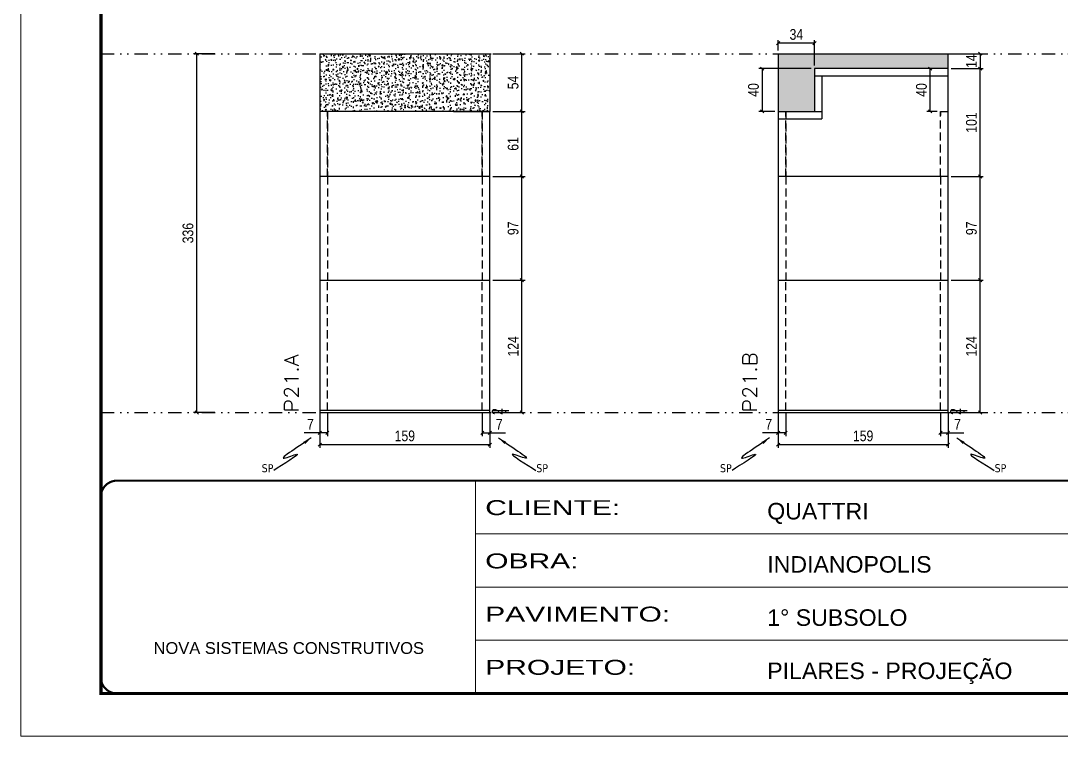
# Model space of a CAD drawing. Header units: millimetres. Extents: x 1945 to 8225, y 304 to 15137.
# Drawn here: x 6700 to 7674, y 4899 to 5568 of the extents above; entities that cross this region are included whole.
import ezdxf

# ---------------------------------------------------------------- set-up
doc = ezdxf.new("R2010")
doc.units = ezdxf.units.MM
for name, pattern in [('CONTINUO', [0]), ('DASHED', [0.75, 0.5, -0.25]), ('DIVIDE2', [0.625, 0.25, -0.125, 0, -0.125, 0, -0.125]), ('HIDDEN', [0.375, 0.25, -0.125])]:
    doc.linetypes.add(name, pattern=pattern)
for name, color, linetype in [('COTA', 241, 'Continuous'), ('Nível', 160, 'Continuous'), ('Painéis', 200, 'Continuous'), ('SARR_2.2x7', 40, 'Continuous'), ('texto', 7, 'Continuous')]:
    doc.layers.add(name, color=color, linetype=linetype)
for name, color, linetype, lineweight in [('Folhas', 255, 'Continuous', 9), ('SARRAFO DE PRESSAO', 251, 'DASHED', 9), ('Texto Seção', 7, 'Continuous', 15)]:
    doc.layers.add(name, color=color, linetype=linetype, lineweight=lineweight)
doc.styles.add('ARIAL', font='arial.ttf')
doc.styles.add('COTA TECNICA', font='techl___.ttf', dxfattribs={"height": 10})
doc.styles.add('REGUA-120', font='ROMANS.shx', dxfattribs={"height": 15})
doc.styles.get("Standard").update_dxf_attribs({"font": 'arial.ttf'})
doc.styles.add('Tecnologia', font='')
doc.styles.get('Tecnologia').set_extended_font_data('Forgotten Futurist')
doc.dimstyles.new('PAINEL', dxfattribs={"dimtxt": 10, "dimasz": 3, "dimexe": 3, "dimexo": 3, "dimgap": 3, "dimtad": 1, "dimdec": 1, "dimzin": 12, "dimdsep": 46, "dimtxsty": 'COTA TECNICA', "dimblk1": 'OBLIQUE', "dimblk2": 'OBLIQUE', "dimsah": 1, "dimcen": 0.9, "dimclrd": 4, "dimclre": 4, "dimclrt": 240, "dimadec": 1, "dimazin": 3, "dimtfac": 1, "dimtdec": 1, "dimtmove": 0, "dimatfit": 3, "dimfxl": 1, "dimtolj": 1, "dimtzin": 12, "dimarcsym": 0})
doc.dimstyles.new('PAINEL-NOVA', dxfattribs={"dimtxt": 10, "dimasz": 3, "dimexe": 3, "dimexo": 3, "dimgap": 3, "dimtad": 1, "dimdec": 1, "dimzin": 12, "dimdsep": 46, "dimtxsty": 'COTA TECNICA', "dimblk1": 'OBLIQUE', "dimblk2": 'OBLIQUE', "dimsah": 1, "dimcen": 0.9, "dimclrd": 4, "dimclre": 4, "dimclrt": 240, "dimadec": 1, "dimazin": 3, "dimtfac": 1, "dimtdec": 1, "dimtix": 1, "dimtmove": 0, "dimatfit": 3, "dimfxl": 1, "dimtolj": 1, "dimtzin": 12, "dimarcsym": 0})
doc.dimstyles.get("Standard").update_dxf_attribs({"dimtxt": 0.18, "dimasz": 0.18, "dimexe": 0.18, "dimexo": 0.0625, "dimgap": 0.09, "dimtad": 0, "dimtih": 1, "dimtoh": 1, "dimdec": 4, "dimzin": 0, "dimdsep": 46, "dimtxsty": 'Standard', "dimcen": 0.09, "dimadec": 0, "dimazin": 0, "dimtfac": 1, "dimtdec": 4, "dimtofl": 0, "dimtmove": 0, "dimatfit": 3, "dimfxl": 1, "dimtolj": 1, "dimtzin": 0, "dimarcsym": 0})

# ---------------------------------------------------------------- blocks, each defined once
blk = doc.blocks.new('9999999999')
at = {"color": 30, "linetype": 'CONTINUO'}
for p, q in [((98564.56, 34230.21), (98564.56, 34429.45)), ((98564.56, 34379.64), (99583.98, 34379.64)), ((98564.56, 34329.83), (99487.98, 34329.83)), ((98564.56, 34280.02), (99487.98, 34280.02))]:
    blk.add_line(p, q, dxfattribs=at)
at = {"color": 30, "linetype": 'CONTINUO', "const_width": 2}
blk.add_lwpolyline([(99583.98, 34230.21), (99583.98, 34414.45, 0.414214), (99568.98, 34429.45), (98228.98, 34429.45, 0.414214), (98213.98, 34414.45), (98213.98, 34245.21, 0.414214), (98228.98, 34230.21), (99583.98, 34230.21)], format="xyb", dxfattribs=at)
at = {"layer": 'Folhas'}
blk.add_lwpolyline([(98138.98, 34190.21), (99623.98, 34190.21), (99623.98, 35240.21), (98138.98, 35240.21)], close=True, dxfattribs=at)
at = {"layer": 'Folhas', "color": 30, "const_width": 3}
blk.add_lwpolyline([(98213.98, 34230.21), (99583.98, 34230.21), (99583.98, 35200.21), (98213.98, 35200.21)], close=True, dxfattribs=at)
at = {"color": 7, "linetype": 'Continuous', "ltscale": 5, "style": 'ARIAL'}
for s, height, p in [('QUATTRI', 15.483, (98837.68, 34393.13)), ('INDIANOPOLIS', 15.4829, (98837.68, 34343.32)), ('1° SUBSOLO', 15.483, (98837.68, 34293.51)), ('NOVA SISTEMAS CONSTRUTIVOS', 11.0592, (98263.19, 34267.21)), ('PILARES - PROJEÇÃO', 15.4829, (98837.68, 34243.7))]:
    blk.add_text(s, height=height, dxfattribs=at).set_placement(p)
at = {"layer": 'Folhas', "color": 7, "style": 'Tecnologia', "width": 1.5}
for s, p in [('CLIENTE:', (98573.65, 34397.17)), ('OBRA:', (98573.65, 34347.31)), ('PAVIMENTO:', (98573.65, 34297.5)), ('PROJETO:', (98573.65, 34247.69))]:
    blk.add_text(s, height=14, dxfattribs=at).set_placement(p)
blk = doc.blocks.new('*D277')
at = {"layer": 'COTA', "color": 4, "linetype": 'Continuous', "lineweight": -2, "ltscale": 30, "transparency": 16777216}
for p, q in [((7141.81, 5203.47), (7156.81, 5203.47)), ((7141.81, 5201.47), (7156.81, 5201.47)), ((7153.81, 5201.47), (7153.81, 5203.47))]:
    blk.add_line(p, q, dxfattribs=at)
at = {"layer": 'Defpoints', "color": 0, "linetype": 'Continuous', "ltscale": 30, "transparency": 16777216}
for p in [(7138.81, 5203.47), (7138.81, 5201.47), (7153.81, 5203.47)]:
    blk.add_point(p, dxfattribs=at)
at = {"layer": 'COTA', "color": 240, "linetype": 'Continuous', "ltscale": 30, "transparency": 16777216, "insert": (7145.81, 5202.47), "char_height": 10, "attachment_point": 5, "rotation": 90, "style": 'COTA TECNICA'}
blk.add_mtext('\\A1;2', dxfattribs=at)
blk = doc.blocks.new('_Oblique')
at = {"color": 0, "linetype": 'ByBlock', "lineweight": -2}
blk.add_line((-0.5, -0.5), (0.5, 0.5), dxfattribs=at)
blk = doc.blocks.new('*D278')
at = {"layer": 'COTA', "color": 4, "linetype": 'Continuous', "lineweight": -2, "ltscale": 30, "transparency": 16777216}
for p, q in [((7141.81, 5422.47), (7171.81, 5422.47)), ((7168.81, 5325.47), (7168.81, 5422.47)), ((7141.81, 5325.47), (7171.81, 5325.47))]:
    blk.add_line(p, q, dxfattribs=at)
at = {"layer": 'Defpoints', "color": 0, "linetype": 'Continuous', "ltscale": 30, "transparency": 16777216}
for p in [(7138.81, 5422.47), (7168.81, 5422.47), (7138.81, 5325.47)]:
    blk.add_point(p, dxfattribs=at)
at = {"layer": 'COTA', "color": 4, "linetype": 'Continuous', "lineweight": -2, "ltscale": 30, "transparency": 16777216, "xscale": 3, "yscale": 3, "zscale": 3}
for p, rotation in [((7168.81, 5422.47), 90), ((7168.81, 5325.47), 270)]:
    blk.add_blockref('_Oblique', p, dxfattribs=dict(at, rotation=rotation))
at = {"layer": 'COTA', "color": 240, "linetype": 'Continuous', "ltscale": 30, "transparency": 16777216, "insert": (7160.71, 5373.97), "char_height": 10, "attachment_point": 5, "rotation": 90, "style": 'COTA TECNICA'}
blk.add_mtext('\\A1;97', dxfattribs=at)
blk = doc.blocks.new('*D279')
at = {"layer": 'COTA', "color": 4, "linetype": 'Continuous', "lineweight": -2, "ltscale": 30, "transparency": 16777216}
for p, q in [((7141.81, 5483.47), (7171.81, 5483.47)), ((7168.81, 5422.47), (7168.81, 5483.47)), ((7141.81, 5422.47), (7171.81, 5422.47))]:
    blk.add_line(p, q, dxfattribs=at)
at = {"layer": 'Defpoints', "color": 0, "linetype": 'Continuous', "ltscale": 30, "transparency": 16777216}
for p in [(7138.81, 5483.47), (7168.81, 5483.47), (7138.81, 5422.47)]:
    blk.add_point(p, dxfattribs=at)
at = {"layer": 'COTA', "color": 4, "linetype": 'Continuous', "lineweight": -2, "ltscale": 30, "transparency": 16777216, "xscale": 3, "yscale": 3, "zscale": 3}
for p, rotation in [((7168.81, 5483.47), 90), ((7168.81, 5422.47), 270)]:
    blk.add_blockref('_Oblique', p, dxfattribs=dict(at, rotation=rotation))
at = {"layer": 'COTA', "color": 240, "linetype": 'Continuous', "ltscale": 30, "transparency": 16777216, "insert": (7160.71, 5452.97), "char_height": 10, "attachment_point": 5, "rotation": 90, "style": 'COTA TECNICA'}
blk.add_mtext('\\A1;61', dxfattribs=at)
blk = doc.blocks.new('*D280')
at = {"layer": 'COTA', "color": 4, "linetype": 'Continuous', "lineweight": -2, "ltscale": 30, "transparency": 16777216}
for p, q in [((7141.81, 5537.47), (7171.81, 5537.47)), ((7168.81, 5483.47), (7168.81, 5537.47)), ((7141.81, 5483.47), (7171.81, 5483.47))]:
    blk.add_line(p, q, dxfattribs=at)
at = {"layer": 'Defpoints', "color": 0, "linetype": 'Continuous', "ltscale": 30, "transparency": 16777216}
for p in [(7138.81, 5537.47), (7168.81, 5537.47), (7138.81, 5483.47)]:
    blk.add_point(p, dxfattribs=at)
at = {"layer": 'COTA', "color": 4, "linetype": 'Continuous', "lineweight": -2, "ltscale": 30, "transparency": 16777216, "xscale": 3, "yscale": 3, "zscale": 3}
for p, rotation in [((7168.81, 5537.47), 90), ((7168.81, 5483.47), 270)]:
    blk.add_blockref('_Oblique', p, dxfattribs=dict(at, rotation=rotation))
at = {"layer": 'COTA', "color": 240, "linetype": 'Continuous', "ltscale": 30, "transparency": 16777216, "insert": (7160.7, 5510.47), "char_height": 10, "attachment_point": 5, "rotation": 90, "style": 'COTA TECNICA'}
blk.add_mtext('\\A1;54', dxfattribs=at)
blk = doc.blocks.new('*D281')
at = {"layer": 'COTA', "color": 4, "linetype": 'Continuous', "lineweight": -2, "ltscale": 30, "transparency": 16777216}
for p, q in [((7141.81, 5325.47), (7171.81, 5325.47)), ((7168.81, 5201.47), (7168.81, 5325.47)), ((7141.81, 5201.47), (7171.81, 5201.47))]:
    blk.add_line(p, q, dxfattribs=at)
at = {"layer": 'Defpoints', "color": 0, "linetype": 'Continuous', "ltscale": 30, "transparency": 16777216}
for p in [(7138.81, 5325.47), (7168.81, 5325.47), (7138.81, 5201.47)]:
    blk.add_point(p, dxfattribs=at)
at = {"layer": 'COTA', "color": 4, "linetype": 'Continuous', "lineweight": -2, "ltscale": 30, "transparency": 16777216, "xscale": 3, "yscale": 3, "zscale": 3}
for p, rotation in [((7168.81, 5325.47), 90), ((7168.81, 5201.47), 270)]:
    blk.add_blockref('_Oblique', p, dxfattribs=dict(at, rotation=rotation))
at = {"layer": 'COTA', "color": 240, "linetype": 'Continuous', "ltscale": 30, "transparency": 16777216, "insert": (7160.74, 5263.47), "char_height": 10, "attachment_point": 5, "rotation": 90, "style": 'COTA TECNICA'}
blk.add_mtext('\\A1;124', dxfattribs=at)
blk = doc.blocks.new('*D282')
at = {"layer": 'COTA', "color": 4, "linetype": 'Continuous', "lineweight": -2, "ltscale": 30, "transparency": 16777216}
for p, q in [((6979.81, 5198.47), (6979.81, 5168.47)), ((7138.81, 5198.47), (7138.81, 5168.47)), ((6979.81, 5171.47), (7138.81, 5171.47))]:
    blk.add_line(p, q, dxfattribs=at)
at = {"layer": 'Defpoints', "color": 0, "linetype": 'Continuous', "ltscale": 30, "transparency": 16777216}
for p in [(6979.81, 5201.47), (7138.81, 5201.47), (7138.81, 5171.47)]:
    blk.add_point(p, dxfattribs=at)
at = {"layer": 'COTA', "color": 4, "linetype": 'Continuous', "lineweight": -2, "ltscale": 30, "transparency": 16777216, "xscale": 3, "yscale": 3, "zscale": 3, "rotation": 180}
blk.add_blockref('_Oblique', (6979.81, 5171.47), dxfattribs=at)
at = {"layer": 'COTA', "color": 4, "linetype": 'Continuous', "lineweight": -2, "ltscale": 30, "transparency": 16777216, "xscale": 3, "yscale": 3, "zscale": 3}
blk.add_blockref('_Oblique', (7138.81, 5171.47), dxfattribs=at)
at = {"layer": 'COTA', "color": 240, "linetype": 'Continuous', "ltscale": 30, "transparency": 16777216, "insert": (7059.31, 5179.61), "char_height": 10, "attachment_point": 5, "style": 'COTA TECNICA'}
blk.add_mtext('\\A1;159', dxfattribs=at)
blk = doc.blocks.new('*D25')
at = {"layer": 'COTA', "color": 4, "linetype": 'ByBlock', "lineweight": -2, "transparency": 16777216}
for p, q in [((4967.62, 7361.82), (4967.62, 7339.8)), ((4974.62, 7361.82), (4974.62, 7339.8)), ((4967.62, 7342.8), (4952.89, 7342.8)), ((4974.62, 7342.8), (4967.62, 7342.8))]:
    blk.add_line(p, q, dxfattribs=at)
at = {"layer": 'Defpoints', "color": 0, "linetype": 'ByBlock', "transparency": 16777216}
for p in [(4967.62, 7364.82), (4974.62, 7364.82), (4967.62, 7342.8)]:
    blk.add_point(p, dxfattribs=at)
at = {"layer": 'COTA', "color": 4, "linetype": 'ByBlock', "lineweight": -2, "transparency": 16777216, "xscale": 3, "yscale": 3, "zscale": 3, "rotation": 180}
blk.add_blockref('_Oblique', (4967.62, 7342.8), dxfattribs=at)
at = {"layer": 'COTA', "color": 4, "linetype": 'ByBlock', "lineweight": -2, "transparency": 16777216, "xscale": 3, "yscale": 3, "zscale": 3}
blk.add_blockref('_Oblique', (4974.62, 7342.8), dxfattribs=at)
at = {"layer": 'COTA', "color": 240, "linetype": 'ByBlock', "transparency": 16777216, "insert": (4958.75, 7350.87), "char_height": 10, "attachment_point": 5, "style": 'COTA TECNICA'}
blk.add_mtext('\\A1;7', dxfattribs=at)
blk = doc.blocks.new('*D27')
at = {"layer": 'COTA', "color": 4, "linetype": 'ByBlock', "lineweight": -2, "transparency": 16777216}
for p, q in [((131596.05, 29930.75), (131596.05, 29908.67)), ((131603.05, 29930.68), (131603.05, 29908.67)), ((131596.05, 29911.67), (131603.05, 29911.67)), ((131603.05, 29911.67), (131617.78, 29911.67))]:
    blk.add_line(p, q, dxfattribs=at)
at = {"layer": 'Defpoints', "color": 0, "linetype": 'ByBlock', "transparency": 16777216}
for p in [(131596.05, 29933.75), (131603.05, 29933.68), (131603.05, 29911.67)]:
    blk.add_point(p, dxfattribs=at)
at = {"layer": 'COTA', "color": 4, "linetype": 'ByBlock', "lineweight": -2, "transparency": 16777216, "xscale": 3, "yscale": 3, "zscale": 3, "rotation": 180}
blk.add_blockref('_Oblique', (131596.05, 29911.67), dxfattribs=at)
at = {"layer": 'COTA', "color": 4, "linetype": 'ByBlock', "lineweight": -2, "transparency": 16777216, "xscale": 3, "yscale": 3, "zscale": 3}
blk.add_blockref('_Oblique', (131603.05, 29911.67), dxfattribs=at)
at = {"layer": 'COTA', "color": 240, "linetype": 'ByBlock', "transparency": 16777216, "insert": (131611.91, 29919.74), "char_height": 10, "attachment_point": 5, "style": 'COTA TECNICA'}
blk.add_mtext('\\A1;7', dxfattribs=at)
blk = doc.blocks.new('*D283')
at = {"layer": 'COTA', "color": 4, "linetype": 'Continuous', "lineweight": -2, "ltscale": 30, "transparency": 16777216}
for p, q in [((7570.81, 5203.47), (7585.81, 5203.47)), ((7570.81, 5201.47), (7585.81, 5201.47)), ((7582.81, 5201.47), (7582.81, 5203.47))]:
    blk.add_line(p, q, dxfattribs=at)
at = {"layer": 'Defpoints', "color": 0, "linetype": 'Continuous', "ltscale": 30, "transparency": 16777216}
for p in [(7567.81, 5203.47), (7567.81, 5201.47), (7582.81, 5203.47)]:
    blk.add_point(p, dxfattribs=at)
at = {"layer": 'COTA', "color": 240, "linetype": 'Continuous', "ltscale": 30, "transparency": 16777216, "insert": (7574.81, 5202.47), "char_height": 10, "attachment_point": 5, "rotation": 90, "style": 'COTA TECNICA'}
blk.add_mtext('\\A1;2', dxfattribs=at)
blk = doc.blocks.new('*D284')
at = {"layer": 'COTA', "color": 4, "linetype": 'Continuous', "lineweight": -2, "ltscale": 30, "transparency": 16777216}
for p, q in [((7570.81, 5422.47), (7600.81, 5422.47)), ((7597.81, 5325.47), (7597.81, 5422.47)), ((7570.81, 5325.47), (7600.81, 5325.47))]:
    blk.add_line(p, q, dxfattribs=at)
at = {"layer": 'Defpoints', "color": 0, "linetype": 'Continuous', "ltscale": 30, "transparency": 16777216}
for p in [(7567.81, 5422.47), (7597.81, 5422.47), (7567.81, 5325.47)]:
    blk.add_point(p, dxfattribs=at)
at = {"layer": 'COTA', "color": 4, "linetype": 'Continuous', "lineweight": -2, "ltscale": 30, "transparency": 16777216, "xscale": 3, "yscale": 3, "zscale": 3}
for p, rotation in [((7597.81, 5422.47), 90), ((7597.81, 5325.47), 270)]:
    blk.add_blockref('_Oblique', p, dxfattribs=dict(at, rotation=rotation))
at = {"layer": 'COTA', "color": 240, "linetype": 'Continuous', "ltscale": 30, "transparency": 16777216, "insert": (7589.71, 5373.97), "char_height": 10, "attachment_point": 5, "rotation": 90, "style": 'COTA TECNICA'}
blk.add_mtext('\\A1;97', dxfattribs=at)
blk = doc.blocks.new('*D285')
at = {"layer": 'COTA', "color": 4, "linetype": 'Continuous', "lineweight": -2, "ltscale": 30, "transparency": 16777216}
for p, q in [((7570.81, 5325.47), (7600.81, 5325.47)), ((7597.81, 5201.47), (7597.81, 5325.47)), ((7570.81, 5201.47), (7600.81, 5201.47))]:
    blk.add_line(p, q, dxfattribs=at)
at = {"layer": 'Defpoints', "color": 0, "linetype": 'Continuous', "ltscale": 30, "transparency": 16777216}
for p in [(7567.81, 5325.47), (7597.81, 5325.47), (7567.81, 5201.47)]:
    blk.add_point(p, dxfattribs=at)
at = {"layer": 'COTA', "color": 4, "linetype": 'Continuous', "lineweight": -2, "ltscale": 30, "transparency": 16777216, "xscale": 3, "yscale": 3, "zscale": 3}
for p, rotation in [((7597.81, 5325.47), 90), ((7597.81, 5201.47), 270)]:
    blk.add_blockref('_Oblique', p, dxfattribs=dict(at, rotation=rotation))
at = {"layer": 'COTA', "color": 240, "linetype": 'Continuous', "ltscale": 30, "transparency": 16777216, "insert": (7589.74, 5263.47), "char_height": 10, "attachment_point": 5, "rotation": 90, "style": 'COTA TECNICA'}
blk.add_mtext('\\A1;124', dxfattribs=at)
blk = doc.blocks.new('*D286')
at = {"layer": 'COTA', "color": 4, "linetype": 'Continuous', "lineweight": -2, "ltscale": 30, "transparency": 16777216}
for p, q in [((7408.81, 5198.47), (7408.81, 5168.47)), ((7567.81, 5198.47), (7567.81, 5168.47)), ((7408.81, 5171.47), (7567.81, 5171.47))]:
    blk.add_line(p, q, dxfattribs=at)
at = {"layer": 'Defpoints', "color": 0, "linetype": 'Continuous', "ltscale": 30, "transparency": 16777216}
for p in [(7408.81, 5201.47), (7567.81, 5201.47), (7567.81, 5171.47)]:
    blk.add_point(p, dxfattribs=at)
at = {"layer": 'COTA', "color": 4, "linetype": 'Continuous', "lineweight": -2, "ltscale": 30, "transparency": 16777216, "xscale": 3, "yscale": 3, "zscale": 3, "rotation": 180}
blk.add_blockref('_Oblique', (7408.81, 5171.47), dxfattribs=at)
at = {"layer": 'COTA', "color": 4, "linetype": 'Continuous', "lineweight": -2, "ltscale": 30, "transparency": 16777216, "xscale": 3, "yscale": 3, "zscale": 3}
blk.add_blockref('_Oblique', (7567.81, 5171.47), dxfattribs=at)
at = {"layer": 'COTA', "color": 240, "linetype": 'Continuous', "ltscale": 30, "transparency": 16777216, "insert": (7488.31, 5179.61), "char_height": 10, "attachment_point": 5, "style": 'COTA TECNICA'}
blk.add_mtext('\\A1;159', dxfattribs=at)
blk = doc.blocks.new('*D295')
at = {"layer": 'COTA', "color": 4, "linetype": 'Continuous', "lineweight": -2, "ltscale": 30, "transparency": 16777216}
for p, q in [((7439.81, 5523.47), (7390.81, 5523.47)), ((7393.81, 5523.47), (7393.81, 5483.47)), ((7405.81, 5483.47), (7390.81, 5483.47))]:
    blk.add_line(p, q, dxfattribs=at)
at = {"layer": 'Defpoints', "color": 0, "linetype": 'Continuous', "ltscale": 30, "transparency": 16777216}
for p in [(7442.81, 5523.47), (7393.81, 5483.47), (7408.81, 5483.47)]:
    blk.add_point(p, dxfattribs=at)
at = {"layer": 'COTA', "color": 4, "linetype": 'Continuous', "lineweight": -2, "ltscale": 30, "transparency": 16777216, "xscale": 3, "yscale": 3, "zscale": 3}
for p, rotation in [((7393.81, 5523.47), 90), ((7393.81, 5483.47), 270)]:
    blk.add_blockref('_Oblique', p, dxfattribs=dict(at, rotation=rotation))
at = {"layer": 'COTA', "color": 240, "linetype": 'Continuous', "ltscale": 30, "transparency": 16777216, "insert": (7385.71, 5503.47), "char_height": 10, "attachment_point": 5, "rotation": 90, "style": 'COTA TECNICA'}
blk.add_mtext('\\A1;40', dxfattribs=at)
blk = doc.blocks.new('*D1285')
at = {"layer": 'COTA', "color": 4, "linetype": 'Continuous', "lineweight": -2, "ltscale": 30, "transparency": 16777216}
for p, q in [((6881.57, 5537.47), (6861.57, 5537.47)), ((6864.57, 5201.47), (6864.57, 5537.47)), ((6881.57, 5201.47), (6861.57, 5201.47))]:
    blk.add_line(p, q, dxfattribs=at)
at = {"layer": 'Defpoints', "color": 0, "linetype": 'Continuous', "ltscale": 30, "transparency": 16777216}
for p in [(6864.57, 5537.47), (6884.57, 5537.47), (6884.57, 5201.47)]:
    blk.add_point(p, dxfattribs=at)
at = {"layer": 'COTA', "color": 4, "linetype": 'Continuous', "lineweight": -2, "ltscale": 30, "transparency": 16777216, "xscale": 3, "yscale": 3, "zscale": 3}
for p, rotation in [((6864.57, 5537.47), 90), ((6864.57, 5201.47), 270)]:
    blk.add_blockref('_Oblique', p, dxfattribs=dict(at, rotation=rotation))
at = {"layer": 'COTA', "color": 240, "linetype": 'Continuous', "ltscale": 30, "transparency": 16777216, "insert": (6856.35, 5369.47), "char_height": 10, "attachment_point": 5, "rotation": 90, "style": 'COTA TECNICA'}
blk.add_mtext('\\A1;336', dxfattribs=at)
blk = doc.blocks.new('*D1770')
at = {"layer": 'COTA', "color": 4, "lineweight": -2, "transparency": 16777216}
for p, q in [((7570.81, 5523.47), (7600.81, 5523.47)), ((7597.81, 5422.47), (7597.81, 5523.47)), ((7570.81, 5422.47), (7600.81, 5422.47))]:
    blk.add_line(p, q, dxfattribs=at)
at = {"layer": 'Defpoints', "color": 0, "transparency": 16777216}
for p in [(7567.81, 5523.47), (7597.81, 5523.47), (7567.81, 5422.47)]:
    blk.add_point(p, dxfattribs=at)
at = {"layer": 'COTA', "color": 4, "lineweight": -2, "transparency": 16777216, "xscale": 3, "yscale": 3, "zscale": 3}
for p, rotation in [((7597.81, 5523.47), 90), ((7597.81, 5422.47), 270)]:
    blk.add_blockref('_Oblique', p, dxfattribs=dict(at, rotation=rotation))
at = {"layer": 'COTA', "color": 240, "transparency": 16777216, "insert": (7589.71, 5472.97), "char_height": 10, "attachment_point": 5, "rotation": 90, "style": 'COTA TECNICA'}
blk.add_mtext('\\A1;101', dxfattribs=at)
blk = doc.blocks.new('*D1771')
at = {"layer": 'COTA', "color": 4, "lineweight": -2, "transparency": 16777216}
for p, q in [((7570.81, 5537.47), (7600.81, 5537.47)), ((7597.81, 5537.47), (7597.81, 5523.47)), ((7570.81, 5523.47), (7600.81, 5523.47))]:
    blk.add_line(p, q, dxfattribs=at)
at = {"layer": 'Defpoints', "color": 0, "transparency": 16777216}
for p in [(7567.81, 5537.47), (7567.81, 5523.47), (7597.81, 5523.47)]:
    blk.add_point(p, dxfattribs=at)
at = {"layer": 'COTA', "color": 4, "lineweight": -2, "transparency": 16777216, "xscale": 3, "yscale": 3, "zscale": 3}
for p, rotation in [((7597.81, 5537.47), 90), ((7597.81, 5523.47), 270)]:
    blk.add_blockref('_Oblique', p, dxfattribs=dict(at, rotation=rotation))
at = {"layer": 'COTA', "color": 240, "transparency": 16777216, "insert": (7589.74, 5530.47), "char_height": 10, "attachment_point": 5, "rotation": 90, "style": 'COTA TECNICA'}
blk.add_mtext('\\A1;14', dxfattribs=at)
blk = doc.blocks.new('*D1772')
at = {"layer": 'COTA', "color": 4, "lineweight": -2, "transparency": 16777216}
for p, q in [((7408.81, 5540.47), (7408.81, 5550.23)), ((7442.81, 5547.23), (7408.81, 5547.23)), ((7442.81, 5526.47), (7442.81, 5550.23))]:
    blk.add_line(p, q, dxfattribs=at)
at = {"layer": 'Defpoints', "color": 0, "transparency": 16777216}
for p in [(7408.81, 5547.23), (7408.81, 5537.47), (7442.81, 5523.47)]:
    blk.add_point(p, dxfattribs=at)
at = {"layer": 'COTA', "color": 4, "lineweight": -2, "transparency": 16777216, "xscale": 3, "yscale": 3, "zscale": 3, "rotation": 180}
blk.add_blockref('_Oblique', (7408.81, 5547.23), dxfattribs=at)
at = {"layer": 'COTA', "color": 4, "lineweight": -2, "transparency": 16777216, "xscale": 3, "yscale": 3, "zscale": 3}
blk.add_blockref('_Oblique', (7442.81, 5547.23), dxfattribs=at)
at = {"layer": 'COTA', "color": 240, "transparency": 16777216, "insert": (7425.81, 5555.44), "char_height": 10, "attachment_point": 5, "style": 'COTA TECNICA'}
blk.add_mtext('\\A1;34', dxfattribs=at)
blk = doc.blocks.new('*D1773')
at = {"layer": 'COTA', "color": 4, "lineweight": -2, "transparency": 16777216}
for p, q in [((7557.51, 5523.47), (7548.02, 5523.47)), ((7551.02, 5483.47), (7551.02, 5523.47)), ((7557.51, 5483.47), (7548.02, 5483.47))]:
    blk.add_line(p, q, dxfattribs=at)
at = {"layer": 'Defpoints', "color": 0, "transparency": 16777216}
for p in [(7551.02, 5523.47), (7560.51, 5523.47), (7560.51, 5483.47)]:
    blk.add_point(p, dxfattribs=at)
at = {"layer": 'COTA', "color": 4, "lineweight": -2, "transparency": 16777216, "xscale": 3, "yscale": 3, "zscale": 3}
for p, rotation in [((7551.02, 5523.47), 90), ((7551.02, 5483.47), 270)]:
    blk.add_blockref('_Oblique', p, dxfattribs=dict(at, rotation=rotation))
at = {"layer": 'COTA', "color": 240, "transparency": 16777216, "insert": (7542.92, 5503.47), "char_height": 10, "attachment_point": 5, "rotation": 90, "style": 'COTA TECNICA'}
blk.add_mtext('\\A1;40', dxfattribs=at)
blk = doc.blocks.new('SLIPTEE')
at = {"layer": 'texto', "color": 0, "insert": (-49.02, -55.13), "char_height": 7.5, "attachment_point": 5}
blk.add_mtext('\\fTahoma|b0|i0|c0|p34;\\C4;SP', dxfattribs=at)
at = {"layer": 'COTA', "linetype": 'ByBlock'}
dim = blk.add_linear_dim(base=(0, -22.02), p1=(7, 0), p2=(0, 0), dimstyle='PAINEL-NOVA', override={"dimarcsym": 1}, dxfattribs=at)
dim.commit()
dim.dimension.update_dxf_attribs({"geometry": '*D25', "text_midpoint": (-8.87, -13.94), "insert": (-4967.62, -7364.82)})
at = {"layer": 'COTA', "path_type": 1}
blk.add_leader([(-8.21, -26.55), (-33.31, -45.71), (-21.61, -42.03), (-43.08, -57.3)], dimstyle='Standard', override={"dimasz": 8}, dxfattribs=at)
blk = doc.blocks.new('sliptD')
at = {"layer": 'texto', "color": 0, "insert": (49.02, -55.13), "char_height": 7.5, "attachment_point": 5}
blk.add_mtext('\\fTahoma|b0|i0|c0|p34;\\C4;SP', dxfattribs=at)
at = {"layer": 'COTA', "linetype": 'ByBlock'}
dim = blk.add_linear_dim(base=(0, -22.02), p1=(-7, 0.07), p2=(0, 0), dimstyle='PAINEL-NOVA', override={"dimarcsym": 1}, dxfattribs=at)
dim.commit()
dim.dimension.update_dxf_attribs({"geometry": '*D27', "text_midpoint": (8.87, -13.94), "insert": (-131603.05, -29933.68)})
at = {"layer": 'COTA', "path_type": 1}
blk.add_leader([(8.21, -26.55), (33.31, -45.71), (21.61, -42.03), (43.08, -57.3)], dimstyle='Standard', override={"dimasz": 8}, dxfattribs=at)
blk = doc.blocks.new('SLIPTDD')
at = {"layer": 'COTA', "linetype": 'ByBlock'}
blk.add_blockref('sliptD', (0, 0), dxfattribs=at)

msp = doc.modelspace()

# ---------------------------------------------------------------- hatches: boundary and pattern name
at = {"layer": 'COTA', "linetype": 'Continuous', "ltscale": 30}
h = msp.add_hatch(dxfattribs=at)
h.set_pattern_fill('AR-CONC', color=256, scale=0.05, angle=1)
h.set_pattern_definition([(51, (10284.813, 9083.273), (9.121755, -0.637855), [0.9525, -10.4775]), (356, (10284.813, 9083.273), (-1.928623, 9.520633), [0.762, -8.38203]), (101.45144, (10285.5735, 9083.22), (7.193132, 8.882778), [0.8095, -8.904512]), (47.1842, (10284.769, 9085.813), (13.588575, -1.865247), [1.42875, -15.71625]), (97.63556, (10285.901, 9085.658), (11.65249, 12.576586), [1.21425, -13.35678]), (352.18415, (10284.769, 9085.813), (11.65249, 12.576586), [1.143, -12.572987]), (22, (10286.05, 9085.2), (7.668804, -4.980179), [0.9525, -10.4775]), (327, (10286.05, 9085.2), (2.928905, 9.261925), [0.762, -8.382]), (72.45145, (10286.689, 9084.785), (10.597708, 4.281746), [0.8095, -8.904497]), (38.5, (10284.8134, 9083.2733), (0.0806222, 4.2298032), [0, -8.2804, 0, -8.509, 0, -8.41375]), (8.5, (10284.8134, 9083.2733), (3.2530547, 5.066574), [0, -4.8514, 0, -8.0899, 0, -3.20675]), (328.5, (10281.9817, 9083.224), (6.7834962, -0.1680745), [0, -3.175, 0, -9.906, 0, -13.1445]), (318.5, (10280.712, 9083.202), (7.383143, 1.4003915), [0, -4.1275, 0, -6.5786, 0, -9.3345])])
h.paths.add_polyline_path([(7138.81, 5537.47), (6979.81, 5537.47), (6979.81, 5483.47), (7138.81, 5483.47)])
at = {"layer": 'COTA'}
h = msp.add_hatch(dxfattribs=at)
h.set_pattern_fill('AR-CONC', color=256, scale=0.03)
h.paths.add_polyline_path([(7442.81, 5523.47), (7567.81, 5523.47), (7567.81, 5537.47), (7408.81, 5537.47), (7408.81, 5483.47), (7442.81, 5483.47)])

# ---------------------------------------------------------------- linework, layer by layer
at = {"layer": 'COTA', "linetype": 'Continuous', "ltscale": 30}
for p, q in [((6979.81, 5537.47), (6979.81, 5483.47)), ((7138.81, 5537.47), (7138.81, 5483.47))]:
    msp.add_line(p, q, dxfattribs=at)
at = {"layer": 'COTA'}
for p, q in [((6979.81, 5537.47), (7138.81, 5537.47)), ((7408.81, 5537.47), (7567.81, 5537.47)), ((7567.81, 5523.47), (7567.81, 5537.47)), ((7449.81, 5483.47), (7449.81, 5476.47)), ((7560.81, 5483.47), (7567.81, 5483.47))]:
    msp.add_line(p, q, dxfattribs=at)
at = {"layer": 'COTA', "linetype": 'Continuous', "ltscale": 30}
msp.add_lwpolyline([(7408.81, 5537.47), (7408.81, 5483.47)], dxfattribs=at)
at = {"layer": 'Nível', "color": 4, "linetype": 'DIVIDE2', "ltscale": 50}
for p, q in [((6774.86, 5537.47), (8144.86, 5537.47)), ((6774.86, 5201.47), (8144.86, 5201.47))]:
    msp.add_line(p, q, dxfattribs=at)
at = {"layer": 'Painéis', "linetype": 'Continuous', "ltscale": 30}
for p, q in [((7138.81, 5483.47), (6979.81, 5483.47)), ((6979.81, 5483.47), (6979.81, 5201.47)), ((7408.81, 5483.47), (7408.81, 5201.47))]:
    msp.add_line(p, q, dxfattribs=at)
for points in [[(7442.81, 5523.47), (7442.81, 5483.47)], [(7567.81, 5523.47), (7442.81, 5523.47)], [(7567.81, 5201.47), (7567.81, 5523.47)], [(7104.81, 5483.47), (7138.81, 5483.47)], [(7138.81, 5201.47), (7138.81, 5483.47)], [(7408.81, 5483.47), (7442.81, 5483.47)], [(7408.81, 5483.47), (7442.81, 5483.47)], [(7138.81, 5422.47), (6979.81, 5422.47)], [(7567.81, 5422.47), (7408.81, 5422.47)], [(6979.81, 5325.47), (7138.81, 5325.47)], [(7408.81, 5325.47), (7567.81, 5325.47)], [(7138.81, 5203.47), (6979.81, 5203.47)], [(6979.81, 5201.47), (7138.81, 5201.47)], [(7567.81, 5203.47), (7408.81, 5203.47)], [(7408.81, 5201.47), (7567.81, 5201.47)]]:
    msp.add_lwpolyline(points, dxfattribs=at)
at = {"layer": 'SARR_2.2x7', "linetype": 'Continuous', "ltscale": 30}
msp.add_line((7449.81, 5516.47), (7449.81, 5483.47), dxfattribs=at)
at = {"layer": 'SARR_2.2x7', "linetype": 'HIDDEN', "ltscale": 30}
for p, q in [((6986.81, 5422.47), (6986.81, 5325.47)), ((7131.81, 5422.47), (7131.81, 5325.47)), ((7415.81, 5422.47), (7415.81, 5325.47)), ((7560.81, 5422.47), (7560.81, 5325.47))]:
    msp.add_line(p, q, dxfattribs=at)
at = {"layer": 'SARR_2.2x7', "linetype": 'Continuous', "ltscale": 30}
for points in [[(7567.81, 5516.47), (7442.81, 5516.47)], [(7442.81, 5483.47), (7449.81, 5483.47)], [(7408.81, 5476.47), (7449.81, 5476.47)]]:
    msp.add_lwpolyline(points, dxfattribs=at)
at = {"layer": 'SARR_2.2x7', "linetype": 'HIDDEN', "ltscale": 30}
for points in [[(6986.81, 5422.47), (6986.81, 5483.47), (6986.81, 5422.47)], [(7131.81, 5422.47), (7131.81, 5483.47), (7131.81, 5422.47)], [(7415.81, 5422.47), (7415.81, 5483.47), (7415.81, 5422.47)], [(7560.81, 5422.47), (7560.81, 5483.47), (7560.81, 5479.47)], [(6986.81, 5203.47), (6986.81, 5325.47)], [(7131.81, 5203.47), (7131.81, 5325.47)], [(7415.81, 5203.47), (7415.81, 5325.47)], [(7560.81, 5203.47), (7560.81, 5325.47)]]:
    msp.add_lwpolyline(points, dxfattribs=at)

# ---------------------------------------------------------------- block references
at = {"layer": 'COTA', "linetype": 'Continuous', "ltscale": 30}
for name, p in [('SLIPTEE', (6979.81, 5204.47)), ('SLIPTDD', (7138.81, 5204.47)), ('SLIPTEE', (7408.81, 5204.47)), ('SLIPTDD', (7567.81, 5204.47))]:
    msp.add_blockref(name, p, dxfattribs=at)
at = {"layer": 'SARRAFO DE PRESSAO', "color": 6, "linetype": 'ByBlock'}
msp.add_blockref('9999999999', (-91439.12, -29291.7), dxfattribs=at)

# ---------------------------------------------------------------- texts
at = {"layer": 'Texto Seção', "style": 'REGUA-120', "width": 1.1}
for s, p in [('P21.A', (6959.81, 5201.47)), ('P21.B', (7388.81, 5201.47))]:
    msp.add_text(s, height=13, rotation=90, dxfattribs=at).set_placement(p)

# ---------------------------------------------------------------- dimensions: what is measured, and where the dimension line sits
at = {"layer": 'COTA'}
dim = msp.add_linear_dim(base=(7408.81, 5547.23), p1=(7442.81, 5523.47), p2=(7408.81, 5537.47), dimstyle='PAINEL', dxfattribs=at)
dim.commit()
dim.dimension.update_dxf_attribs({"geometry": '*D1772', "text_midpoint": (7425.81, 5555.44)})
at = {"layer": 'COTA', "linetype": 'Continuous', "ltscale": 30}
for base, p1, p2, picture, middle in [((6864.57, 5537.47), (6884.57, 5201.47), (6884.57, 5537.47), '*D1285', (6856.35, 5369.47)), ((7168.81, 5537.47), (7138.81, 5483.47), (7138.81, 5537.47), '*D280', (7160.7, 5510.47)), ((7393.81, 5483.47), (7442.81, 5523.47), (7408.81, 5483.47), '*D295', (7385.71, 5503.47)), ((7168.81, 5483.47), (7138.81, 5422.47), (7138.81, 5483.47), '*D279', (7160.71, 5452.97)), ((7168.81, 5422.47), (7138.81, 5325.47), (7138.81, 5422.47), '*D278', (7160.71, 5373.97)), ((7597.81, 5422.47), (7567.81, 5325.47), (7567.81, 5422.47), '*D284', (7589.71, 5373.97)), ((7168.81, 5325.47), (7138.81, 5201.47), (7138.81, 5325.47), '*D281', (7160.74, 5263.47)), ((7597.81, 5325.47), (7567.81, 5201.47), (7567.81, 5325.47), '*D285', (7589.74, 5263.47)), ((7153.81, 5203.47), (7138.81, 5201.47), (7138.81, 5203.47), '*D277', (7145.81, 5202.47)), ((7582.81, 5203.47), (7567.81, 5201.47), (7567.81, 5203.47), '*D283', (7574.81, 5202.47))]:
    dim = msp.add_linear_dim(base=base, p1=p1, p2=p2, angle=90, dimstyle='PAINEL-NOVA', dxfattribs=at)
    dim.commit()
    dim.dimension.update_dxf_attribs({"geometry": picture, "text_midpoint": middle})
at = {"layer": 'COTA'}
dim = msp.add_linear_dim(base=(7597.81, 5523.47), p1=(7567.81, 5537.47), p2=(7567.81, 5523.47), angle=90, dimstyle='PAINEL', dxfattribs=at)
dim.commit()
dim.dimension.update_dxf_attribs({"geometry": '*D1771', "text_midpoint": (7597.81, 5530.47), "dimtype": 160})
for base, p1, p2, picture, middle in [((7551.02, 5523.47), (7560.51, 5483.47), (7560.51, 5523.47), '*D1773', (7542.92, 5503.47)), ((7597.81, 5523.47), (7567.81, 5422.47), (7567.81, 5523.47), '*D1770', (7589.71, 5472.97))]:
    dim = msp.add_linear_dim(base=base, p1=p1, p2=p2, angle=90, dimstyle='PAINEL', dxfattribs=at)
    dim.commit()
    dim.dimension.update_dxf_attribs({"geometry": picture, "text_midpoint": middle})
at = {"layer": 'COTA', "linetype": 'Continuous', "ltscale": 30}
for base, p1, p2, picture, middle in [((7138.81, 5171.47), (6979.81, 5201.47), (7138.81, 5201.47), '*D282', (7059.31, 5179.61)), ((7567.81, 5171.47), (7408.81, 5201.47), (7567.81, 5201.47), '*D286', (7488.31, 5179.61))]:
    dim = msp.add_linear_dim(base=base, p1=p1, p2=p2, dimstyle='PAINEL-NOVA', dxfattribs=at)
    dim.commit()
    dim.dimension.update_dxf_attribs({"geometry": picture, "text_midpoint": middle})

doc.saveas('drawing.dxf')
